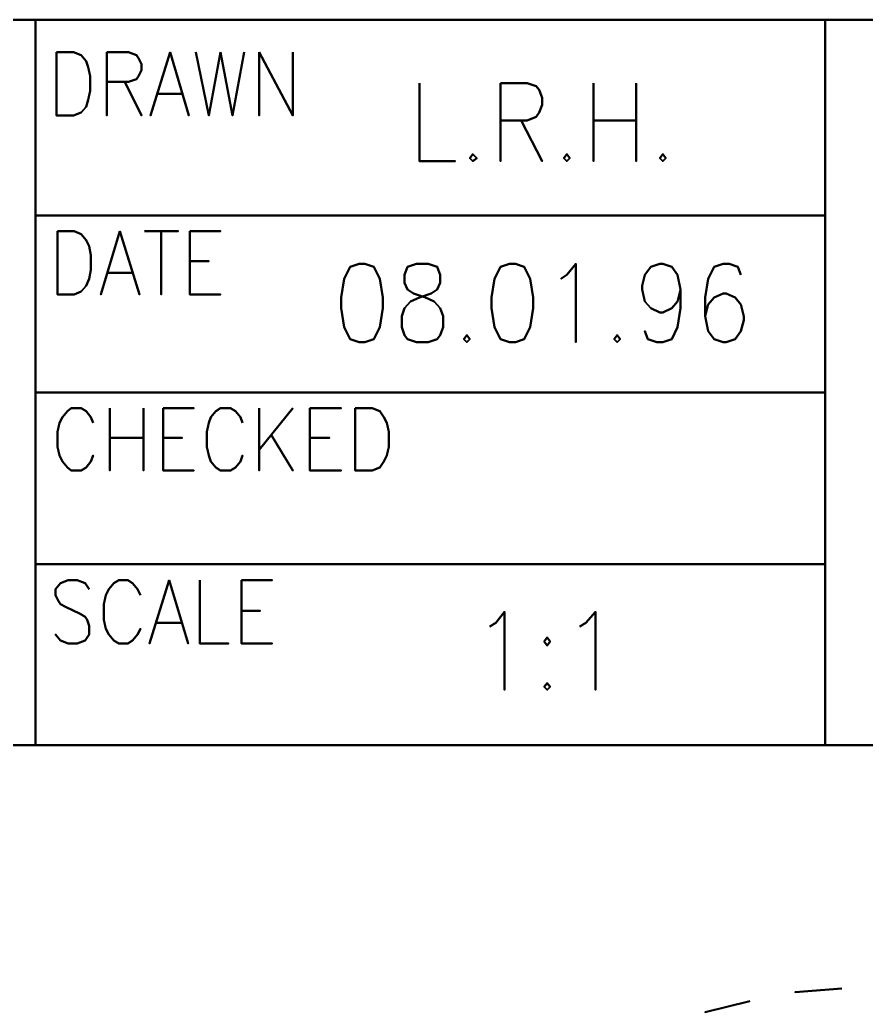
# Model space of a CAD drawing. Header units: millimetres. Extents: x 20 to 2064, y 18 to 2964.
# Drawn here: x 1263.5 to 1563.2, y 2612.1 to 2963.8 of the extents above; entities that cross this region are included whole.
import ezdxf

# ---------------------------------------------------------------- set-up
doc = ezdxf.new("R2010")
doc.units = ezdxf.units.MM
doc.header["$MEASUREMENT"] = 0
doc.layers.get('0').update_dxf_attribs({"linetype": 'CONTINUOUS'})

msp = doc.modelspace()

# ---------------------------------------------------------------- linework, layer by layer
at = {"color": 0, "linetype": 'Continuous', "lineweight": 40, "true_color": 0x000007}
for points in [[(66.47, 2963.75), (2017.37, 2963.75)], [(1269.08, 2963.75), (1269.08, 2894.39)], [(1548.64, 2706.68), (1548.64, 2963.75)], [(1548.64, 2963.75), (1548.64, 2963.75)], [(1276.45, 2952.25), (1276.45, 2929.83)], [(1276.45, 2952.25), (1282.43, 2952.25)], [(1282.43, 2952.25), (1282.43, 2952.25)], [(1282.43, 2952.25), (1285.19, 2951.2)], [(1285.19, 2951.2), (1285.19, 2951.2)], [(1285.19, 2951.2), (1286.96, 2949.09)], [(1294.33, 2952.25), (1294.33, 2929.83)], [(1294.33, 2952.25), (1302.02, 2952.25)], [(1302.02, 2952.25), (1302.02, 2952.25)], [(1302.02, 2952.25), (1304.85, 2951.2)], [(1304.85, 2951.2), (1304.85, 2951.2)], [(1304.85, 2951.2), (1305.51, 2950.14)], [(1316.75, 2952.25), (1309.71, 2929.83)], [(1316.75, 2952.25), (1323.39, 2929.83)], [(1325.82, 2952.25), (1330.42, 2929.83)], [(1334.57, 2952.25), (1330.42, 2929.83)], [(1334.57, 2952.25), (1338.77, 2929.83)], [(1342.98, 2952.25), (1338.77, 2929.83)], [(1348.24, 2952.25), (1348.24, 2929.83)], [(1348.24, 2952.25), (1360.14, 2929.83)], [(1360.14, 2952.25), (1360.14, 2929.83)], [(1286.96, 2949.09), (1286.96, 2949.09)], [(1286.96, 2949.09), (1287.69, 2946.99)], [(1305.51, 2950.14), (1305.51, 2950.14)], [(1305.51, 2950.14), (1306.56, 2948.04)], [(1306.56, 2948.04), (1306.56, 2948.04)], [(1306.56, 2948.04), (1306.56, 2945.94)], [(1287.69, 2946.99), (1287.69, 2946.99)], [(1287.69, 2946.99), (1288.35, 2943.83)], [(1288.35, 2943.83), (1288.35, 2943.83)], [(1288.35, 2943.83), (1288.35, 2938.57)], [(1305.51, 2943.83), (1304.85, 2942.78)], [(1306.56, 2945.94), (1305.51, 2943.83)], [(1305.51, 2943.83), (1305.51, 2943.83)], [(1306.56, 2945.94), (1306.56, 2945.94)], [(1302.02, 2941.73), (1294.33, 2941.73)], [(1294.33, 2941.73), (1294.33, 2941.73)], [(1300.64, 2941.73), (1306.56, 2929.83)], [(1304.85, 2942.78), (1302.02, 2941.73)], [(1302.02, 2941.73), (1302.02, 2941.73)], [(1304.85, 2942.78), (1304.85, 2942.78)], [(1404.98, 2941.33), (1404.98, 2913.65)], [(1433.72, 2941.33), (1433.72, 2913.65)], [(1433.72, 2941.33), (1443.18, 2941.33)], [(1443.18, 2941.33), (1443.18, 2941.33)], [(1443.18, 2941.33), (1446.34, 2940.28)], [(1446.34, 2940.28), (1446.34, 2940.28)], [(1446.34, 2940.28), (1447.39, 2938.9)], [(1466.66, 2941.33), (1466.66, 2913.65)], [(1481.71, 2941.33), (1481.71, 2913.65)], [(1288.35, 2938.57), (1287.69, 2935.42)], [(1288.35, 2938.57), (1288.35, 2938.57)], [(1312.54, 2937.52), (1320.96, 2937.52)], [(1320.96, 2937.52), (1320.96, 2937.52)], [(1447.39, 2938.9), (1447.39, 2938.9)], [(1447.39, 2938.9), (1448.44, 2936.07)], [(1287.69, 2935.42), (1286.96, 2932.98)], [(1287.69, 2935.42), (1287.69, 2935.42)], [(1448.44, 2933.64), (1447.39, 2930.88)], [(1448.44, 2936.07), (1448.44, 2936.07)], [(1448.44, 2936.07), (1448.44, 2933.64)], [(1448.44, 2933.64), (1448.44, 2933.64)], [(1276.45, 2929.83), (1276.45, 2929.83)], [(1282.43, 2929.83), (1276.45, 2929.83)], [(1276.45, 2929.83), (1276.45, 2929.83)], [(1285.19, 2930.88), (1282.43, 2929.83)], [(1282.43, 2929.83), (1282.43, 2929.83)], [(1286.96, 2932.98), (1285.19, 2930.88)], [(1285.19, 2930.88), (1285.19, 2930.88)], [(1286.96, 2932.98), (1286.96, 2932.98)], [(1294.33, 2929.83), (1294.33, 2929.83)], [(1306.56, 2929.83), (1306.56, 2929.83)], [(1309.71, 2929.83), (1309.71, 2929.83)], [(1323.39, 2929.83), (1323.39, 2929.83)], [(1330.42, 2929.83), (1330.42, 2929.83)], [(1330.42, 2929.83), (1330.42, 2929.83)], [(1338.77, 2929.83), (1338.77, 2929.83)], [(1338.77, 2929.83), (1338.77, 2929.83)], [(1348.24, 2929.83), (1348.24, 2929.83)], [(1360.14, 2929.83), (1360.14, 2929.83)], [(1360.14, 2929.83), (1360.14, 2929.83)], [(1447.39, 2930.88), (1446.34, 2929.43)], [(1447.39, 2930.88), (1447.39, 2930.88)], [(1443.18, 2928.05), (1433.72, 2928.05)], [(1433.72, 2928.05), (1433.72, 2928.05)], [(1441.08, 2928.05), (1448.44, 2913.65)], [(1446.34, 2929.43), (1443.18, 2928.05)], [(1443.18, 2928.05), (1443.18, 2928.05)], [(1446.34, 2929.43), (1446.34, 2929.43)], [(1466.66, 2928.05), (1481.71, 2928.05)], [(1481.71, 2928.05), (1481.71, 2928.05)], [(1423.92, 2916.15), (1422.87, 2914.71)], [(1425.3, 2914.71), (1423.92, 2916.15)], [(1423.92, 2916.15), (1423.92, 2916.15)], [(1457.19, 2916.15), (1456.14, 2914.71)], [(1458.24, 2914.71), (1457.19, 2916.15)], [(1457.19, 2916.15), (1457.19, 2916.15)], [(1491.18, 2916.15), (1490.13, 2914.71)], [(1492.23, 2914.71), (1491.18, 2916.15)], [(1491.18, 2916.15), (1491.18, 2916.15)], [(1404.98, 2913.65), (1404.98, 2913.65)], [(1404.98, 2913.65), (1417.61, 2913.65)], [(1417.61, 2913.65), (1417.61, 2913.65)], [(1422.87, 2914.71), (1422.87, 2914.71)], [(1422.87, 2914.71), (1423.92, 2913.65)], [(1423.92, 2913.65), (1425.3, 2914.71)], [(1423.92, 2913.65), (1423.92, 2913.65)], [(1425.3, 2914.71), (1425.3, 2914.71)], [(1433.72, 2913.65), (1433.72, 2913.65)], [(1448.44, 2913.65), (1448.44, 2913.65)], [(1456.14, 2914.71), (1456.14, 2914.71)], [(1456.14, 2914.71), (1457.19, 2913.65)], [(1457.19, 2913.65), (1458.24, 2914.71)], [(1457.19, 2913.65), (1457.19, 2913.65)], [(1458.24, 2914.71), (1458.24, 2914.71)], [(1466.66, 2913.65), (1466.66, 2913.65)], [(1481.71, 2913.65), (1481.71, 2913.65)], [(1490.13, 2914.71), (1490.13, 2914.71)], [(1490.13, 2914.71), (1491.18, 2913.65)], [(1491.18, 2913.65), (1492.23, 2914.71)], [(1491.18, 2913.65), (1491.18, 2913.65)], [(1492.23, 2914.71), (1492.23, 2914.71)], [(1269.08, 2894.39), (1548.64, 2894.39)], [(1269.08, 2894.39), (1269.08, 2831.73)], [(1269.08, 2894.39), (1269.08, 2894.39)], [(1548.64, 2894.39), (1548.64, 2894.39)], [(1276.77, 2888.8), (1276.77, 2866.38)], [(1276.77, 2888.8), (1282.76, 2888.8)], [(1282.76, 2888.8), (1282.76, 2888.8)], [(1282.76, 2888.8), (1285.19, 2887.75)], [(1285.19, 2887.75), (1285.19, 2887.75)], [(1285.19, 2887.75), (1286.96, 2885.64)], [(1298.87, 2888.8), (1292.22, 2866.38)], [(1298.87, 2888.8), (1305.9, 2866.38)], [(1307.61, 2888.8), (1319.51, 2888.8)], [(1313.59, 2888.8), (1313.59, 2866.38)], [(1319.51, 2888.8), (1319.51, 2888.8)], [(1323.72, 2888.8), (1323.72, 2866.38)], [(1323.72, 2888.8), (1334.57, 2888.8)], [(1334.57, 2888.8), (1334.57, 2888.8)], [(1286.96, 2885.64), (1286.96, 2885.64)], [(1286.96, 2885.64), (1288.02, 2883.54)], [(1288.02, 2883.54), (1288.02, 2883.54)], [(1288.02, 2883.54), (1288.67, 2880.38)], [(1288.67, 2880.38), (1288.67, 2880.38)], [(1288.67, 2880.38), (1288.67, 2875.12)], [(1323.72, 2878.28), (1330.42, 2878.28)], [(1330.42, 2878.28), (1330.42, 2878.28)], [(1383.62, 2877.23), (1380.46, 2876.18)], [(1385.72, 2877.23), (1383.62, 2877.23)], [(1383.62, 2877.23), (1383.62, 2877.23)], [(1388.88, 2876.18), (1385.72, 2877.23)], [(1385.72, 2877.23), (1385.72, 2877.23)], [(1403.93, 2877.23), (1400.78, 2876.18)], [(1408.14, 2877.23), (1403.93, 2877.23)], [(1403.93, 2877.23), (1403.93, 2877.23)], [(1411.3, 2876.18), (1408.14, 2877.23)], [(1408.14, 2877.23), (1408.14, 2877.23)], [(1436.87, 2877.23), (1433.72, 2876.18)], [(1438.98, 2877.23), (1436.87, 2877.23)], [(1436.87, 2877.23), (1436.87, 2877.23)], [(1442.13, 2876.18), (1438.98, 2877.23)], [(1438.98, 2877.23), (1438.98, 2877.23)], [(1457.19, 2873.42), (1460.34, 2877.23)], [(1460.34, 2877.23), (1460.34, 2877.23)], [(1460.34, 2877.23), (1460.34, 2849.55)], [(1486.97, 2876.18), (1490.13, 2877.23)], [(1490.13, 2877.23), (1490.13, 2877.23)], [(1490.13, 2877.23), (1491.18, 2877.23)], [(1491.18, 2877.23), (1491.18, 2877.23)], [(1491.18, 2877.23), (1494.34, 2876.18)], [(1512.55, 2877.23), (1509.39, 2876.18)], [(1514.65, 2877.23), (1512.55, 2877.23)], [(1512.55, 2877.23), (1512.55, 2877.23)], [(1517.81, 2876.18), (1514.65, 2877.23)], [(1514.65, 2877.23), (1514.65, 2877.23)], [(1288.67, 2875.12), (1288.02, 2871.97)], [(1288.67, 2875.12), (1288.67, 2875.12)], [(1294.66, 2874.07), (1303.07, 2874.07)], [(1303.07, 2874.07), (1303.07, 2874.07)], [(1380.46, 2876.18), (1378.36, 2871.97)], [(1380.46, 2876.18), (1380.46, 2876.18)], [(1390.98, 2871.97), (1388.88, 2876.18)], [(1388.88, 2876.18), (1388.88, 2876.18)], [(1400.78, 2876.18), (1399.72, 2873.42)], [(1399.72, 2873.42), (1399.72, 2873.42)], [(1399.72, 2873.42), (1399.72, 2870.59)], [(1400.78, 2876.18), (1400.78, 2876.18)], [(1412.35, 2873.42), (1411.3, 2876.18)], [(1411.3, 2876.18), (1411.3, 2876.18)], [(1412.35, 2870.59), (1412.35, 2873.42)], [(1412.35, 2873.42), (1412.35, 2873.42)], [(1433.72, 2876.18), (1431.61, 2871.97)], [(1433.72, 2876.18), (1433.72, 2876.18)], [(1444.24, 2871.97), (1442.13, 2876.18)], [(1442.13, 2876.18), (1442.13, 2876.18)], [(1455.08, 2871.97), (1457.19, 2873.42)], [(1457.19, 2873.42), (1457.19, 2873.42)], [(1483.82, 2869.54), (1484.87, 2873.42)], [(1484.87, 2873.42), (1486.97, 2876.18)], [(1484.87, 2873.42), (1484.87, 2873.42)], [(1486.97, 2876.18), (1486.97, 2876.18)], [(1494.34, 2876.18), (1494.34, 2876.18)], [(1494.34, 2876.18), (1496.44, 2873.42)], [(1496.44, 2873.42), (1496.44, 2873.42)], [(1496.44, 2873.42), (1497.49, 2868.16)], [(1509.39, 2876.18), (1507.29, 2871.97)], [(1509.39, 2876.18), (1509.39, 2876.18)], [(1518.86, 2873.42), (1517.81, 2876.18)], [(1517.81, 2876.18), (1517.81, 2876.18)], [(1288.02, 2871.97), (1286.96, 2869.54)], [(1288.02, 2871.97), (1288.02, 2871.97)], [(1378.36, 2871.97), (1377.3, 2865.33)], [(1378.36, 2871.97), (1378.36, 2871.97)], [(1392.03, 2865.33), (1390.98, 2871.97)], [(1390.98, 2871.97), (1390.98, 2871.97)], [(1399.72, 2870.59), (1399.72, 2870.59)], [(1399.72, 2870.59), (1400.78, 2868.16)], [(1411.3, 2868.16), (1412.35, 2870.59)], [(1412.35, 2870.59), (1412.35, 2870.59)], [(1431.61, 2871.97), (1430.56, 2865.33)], [(1431.61, 2871.97), (1431.61, 2871.97)], [(1445.29, 2865.33), (1444.24, 2871.97)], [(1444.24, 2871.97), (1444.24, 2871.97)], [(1507.29, 2871.97), (1506.24, 2865.33)], [(1507.29, 2871.97), (1507.29, 2871.97)], [(1276.77, 2866.38), (1276.77, 2866.38)], [(1282.76, 2866.38), (1276.77, 2866.38)], [(1276.77, 2866.38), (1276.77, 2866.38)], [(1285.19, 2867.43), (1282.76, 2866.38)], [(1282.76, 2866.38), (1282.76, 2866.38)], [(1286.96, 2869.54), (1285.19, 2867.43)], [(1285.19, 2867.43), (1285.19, 2867.43)], [(1286.96, 2869.54), (1286.96, 2869.54)], [(1292.22, 2866.38), (1292.22, 2866.38)], [(1305.9, 2866.38), (1305.9, 2866.38)], [(1313.59, 2866.38), (1313.59, 2866.38)], [(1323.72, 2866.38), (1323.72, 2866.38)], [(1323.72, 2866.38), (1334.57, 2866.38)], [(1334.57, 2866.38), (1334.57, 2866.38)], [(1400.78, 2868.16), (1400.78, 2868.16)], [(1400.78, 2868.16), (1402.88, 2866.77)], [(1402.88, 2866.77), (1402.88, 2866.77)], [(1402.88, 2866.77), (1407.09, 2865.33)], [(1404.98, 2865.33), (1409.19, 2866.77)], [(1409.19, 2866.77), (1411.3, 2868.16)], [(1409.19, 2866.77), (1409.19, 2866.77)], [(1411.3, 2868.16), (1411.3, 2868.16)], [(1483.82, 2868.16), (1483.82, 2869.54)], [(1483.82, 2869.54), (1483.82, 2869.54)], [(1484.87, 2863.95), (1483.82, 2868.16)], [(1483.82, 2868.16), (1483.82, 2868.16)], [(1497.49, 2868.16), (1496.44, 2863.95)], [(1497.49, 2868.16), (1497.49, 2868.16)], [(1497.49, 2868.16), (1497.49, 2861.51)], [(1512.55, 2866.77), (1509.39, 2865.33)], [(1513.6, 2866.77), (1512.55, 2866.77)], [(1512.55, 2866.77), (1512.55, 2866.77)], [(1516.76, 2865.33), (1513.6, 2866.77)], [(1513.6, 2866.77), (1513.6, 2866.77)], [(1377.3, 2865.33), (1377.3, 2865.33)], [(1377.3, 2865.33), (1377.3, 2861.51)], [(1392.03, 2861.51), (1392.03, 2865.33)], [(1392.03, 2865.33), (1392.03, 2865.33)], [(1399.72, 2861.51), (1401.83, 2863.95)], [(1401.83, 2863.95), (1404.98, 2865.33)], [(1401.83, 2863.95), (1401.83, 2863.95)], [(1404.98, 2865.33), (1404.98, 2865.33)], [(1407.09, 2865.33), (1407.09, 2865.33)], [(1407.09, 2865.33), (1410.24, 2863.95)], [(1410.24, 2863.95), (1410.24, 2863.95)], [(1410.24, 2863.95), (1412.35, 2861.51)], [(1430.56, 2865.33), (1430.56, 2865.33)], [(1430.56, 2865.33), (1430.56, 2861.51)], [(1445.29, 2861.51), (1445.29, 2865.33)], [(1445.29, 2865.33), (1445.29, 2865.33)], [(1486.97, 2861.51), (1484.87, 2863.95)], [(1484.87, 2863.95), (1484.87, 2863.95)], [(1496.44, 2863.95), (1494.34, 2861.51)], [(1496.44, 2863.95), (1496.44, 2863.95)], [(1506.24, 2865.33), (1506.24, 2865.33)], [(1506.24, 2865.33), (1506.24, 2858.69)], [(1507.29, 2862.9), (1506.24, 2858.69)], [(1509.39, 2865.33), (1507.29, 2862.9)], [(1507.29, 2862.9), (1507.29, 2862.9)], [(1509.39, 2865.33), (1509.39, 2865.33)], [(1518.86, 2862.9), (1516.76, 2865.33)], [(1516.76, 2865.33), (1516.76, 2865.33)], [(1519.91, 2858.69), (1518.86, 2862.9)], [(1518.86, 2862.9), (1518.86, 2862.9)], [(1377.3, 2861.51), (1377.3, 2861.51)], [(1377.3, 2861.51), (1378.36, 2854.81)], [(1390.98, 2854.81), (1392.03, 2861.51)], [(1392.03, 2861.51), (1392.03, 2861.51)], [(1398.74, 2858.69), (1399.72, 2861.51)], [(1399.72, 2861.51), (1399.72, 2861.51)], [(1412.35, 2861.51), (1412.35, 2861.51)], [(1412.35, 2861.51), (1413.4, 2858.69)], [(1430.56, 2861.51), (1430.56, 2861.51)], [(1430.56, 2861.51), (1431.61, 2854.81)], [(1444.24, 2854.81), (1445.29, 2861.51)], [(1445.29, 2861.51), (1445.29, 2861.51)], [(1490.13, 2860.07), (1486.97, 2861.51)], [(1486.97, 2861.51), (1486.97, 2861.51)], [(1491.18, 2860.07), (1490.13, 2860.07)], [(1490.13, 2860.07), (1490.13, 2860.07)], [(1494.34, 2861.51), (1491.18, 2860.07)], [(1491.18, 2860.07), (1491.18, 2860.07)], [(1494.34, 2861.51), (1494.34, 2861.51)], [(1497.49, 2861.51), (1496.44, 2854.81)], [(1497.49, 2861.51), (1497.49, 2861.51)], [(1398.74, 2854.81), (1398.74, 2858.69)], [(1398.74, 2858.69), (1398.74, 2858.69)], [(1413.4, 2858.69), (1413.4, 2858.69)], [(1413.4, 2858.69), (1413.4, 2854.81)], [(1506.24, 2858.69), (1506.24, 2858.69)], [(1506.24, 2858.69), (1507.29, 2853.43)], [(1506.24, 2858.69), (1506.24, 2858.69)], [(1518.86, 2853.43), (1519.91, 2857.31)], [(1519.91, 2857.31), (1519.91, 2858.69)], [(1519.91, 2858.69), (1519.91, 2858.69)], [(1519.91, 2857.31), (1519.91, 2857.31)], [(1378.36, 2854.81), (1378.36, 2854.81)], [(1378.36, 2854.81), (1380.46, 2850.6)], [(1388.88, 2850.6), (1390.98, 2854.81)], [(1390.98, 2854.81), (1390.98, 2854.81)], [(1399.72, 2852.05), (1398.74, 2854.81)], [(1398.74, 2854.81), (1398.74, 2854.81)], [(1413.4, 2854.81), (1412.35, 2852.05)], [(1413.4, 2854.81), (1413.4, 2854.81)], [(1431.61, 2854.81), (1431.61, 2854.81)], [(1431.61, 2854.81), (1433.72, 2850.6)], [(1442.13, 2850.6), (1444.24, 2854.81)], [(1444.24, 2854.81), (1444.24, 2854.81)], [(1485.92, 2850.6), (1484.87, 2853.43)], [(1484.87, 2853.43), (1484.87, 2853.43)], [(1496.44, 2854.81), (1494.34, 2850.6)], [(1496.44, 2854.81), (1496.44, 2854.81)], [(1507.29, 2853.43), (1507.29, 2853.43)], [(1507.29, 2853.43), (1509.39, 2850.6)], [(1516.76, 2850.6), (1518.86, 2853.43)], [(1518.86, 2853.43), (1518.86, 2853.43)], [(1380.46, 2850.6), (1380.46, 2850.6)], [(1380.46, 2850.6), (1383.62, 2849.55)], [(1383.62, 2849.55), (1383.62, 2849.55)], [(1383.62, 2849.55), (1385.72, 2849.55)], [(1385.72, 2849.55), (1388.88, 2850.6)], [(1385.72, 2849.55), (1385.72, 2849.55)], [(1388.88, 2850.6), (1388.88, 2850.6)], [(1400.78, 2850.6), (1399.72, 2852.05)], [(1399.72, 2852.05), (1399.72, 2852.05)], [(1403.93, 2849.55), (1400.78, 2850.6)], [(1400.78, 2850.6), (1400.78, 2850.6)], [(1408.14, 2849.55), (1403.93, 2849.55)], [(1403.93, 2849.55), (1403.93, 2849.55)], [(1411.3, 2850.6), (1408.14, 2849.55)], [(1408.14, 2849.55), (1408.14, 2849.55)], [(1412.35, 2852.05), (1411.3, 2850.6)], [(1411.3, 2850.6), (1411.3, 2850.6)], [(1412.35, 2852.05), (1412.35, 2852.05)], [(1421.82, 2852.05), (1420.76, 2850.6)], [(1420.76, 2850.6), (1420.76, 2850.6)], [(1420.76, 2850.6), (1421.82, 2849.55)], [(1422.87, 2850.6), (1421.82, 2852.05)], [(1421.82, 2852.05), (1421.82, 2852.05)], [(1421.82, 2849.55), (1422.87, 2850.6)], [(1421.82, 2849.55), (1421.82, 2849.55)], [(1422.87, 2850.6), (1422.87, 2850.6)], [(1433.72, 2850.6), (1433.72, 2850.6)], [(1433.72, 2850.6), (1436.87, 2849.55)], [(1436.87, 2849.55), (1436.87, 2849.55)], [(1436.87, 2849.55), (1438.98, 2849.55)], [(1438.98, 2849.55), (1442.13, 2850.6)], [(1438.98, 2849.55), (1438.98, 2849.55)], [(1442.13, 2850.6), (1442.13, 2850.6)], [(1460.34, 2849.55), (1460.34, 2849.55)], [(1475.07, 2852.05), (1474.02, 2850.6)], [(1474.02, 2850.6), (1474.02, 2850.6)], [(1474.02, 2850.6), (1475.07, 2849.55)], [(1476.12, 2850.6), (1475.07, 2852.05)], [(1475.07, 2852.05), (1475.07, 2852.05)], [(1475.07, 2849.55), (1476.12, 2850.6)], [(1475.07, 2849.55), (1475.07, 2849.55)], [(1476.12, 2850.6), (1476.12, 2850.6)], [(1489.08, 2849.55), (1485.92, 2850.6)], [(1485.92, 2850.6), (1485.92, 2850.6)], [(1491.18, 2849.55), (1489.08, 2849.55)], [(1489.08, 2849.55), (1489.08, 2849.55)], [(1494.34, 2850.6), (1491.18, 2849.55)], [(1491.18, 2849.55), (1491.18, 2849.55)], [(1494.34, 2850.6), (1494.34, 2850.6)], [(1509.39, 2850.6), (1509.39, 2850.6)], [(1509.39, 2850.6), (1512.55, 2849.55)], [(1512.55, 2849.55), (1512.55, 2849.55)], [(1512.55, 2849.55), (1513.6, 2849.55)], [(1513.6, 2849.55), (1516.76, 2850.6)], [(1513.6, 2849.55), (1513.6, 2849.55)], [(1516.76, 2850.6), (1516.76, 2850.6)], [(1269.08, 2831.73), (1548.64, 2831.73)], [(1269.08, 2831.73), (1269.08, 2831.73)], [(1269.08, 2831.73), (1269.08, 2770.78)], [(1548.64, 2831.73), (1548.64, 2831.73)], [(1280.32, 2825.02), (1278.55, 2822.99)], [(1281.71, 2826.08), (1280.32, 2825.02)], [(1280.32, 2825.02), (1280.32, 2825.02)], [(1285.19, 2826.08), (1281.71, 2826.08)], [(1281.71, 2826.08), (1281.71, 2826.08)], [(1286.96, 2825.02), (1285.19, 2826.08)], [(1285.19, 2826.08), (1285.19, 2826.08)], [(1288.67, 2822.99), (1286.96, 2825.02)], [(1286.96, 2825.02), (1286.96, 2825.02)], [(1295.38, 2826.08), (1295.38, 2804.05)], [(1307.28, 2826.08), (1307.28, 2804.05)], [(1314.25, 2826.08), (1314.25, 2804.05)], [(1314.25, 2826.08), (1325.16, 2826.08)], [(1325.16, 2826.08), (1325.16, 2826.08)], [(1332.86, 2825.02), (1331.08, 2822.99)], [(1334.57, 2826.08), (1332.86, 2825.02)], [(1332.86, 2825.02), (1332.86, 2825.02)], [(1338.12, 2826.08), (1334.57, 2826.08)], [(1334.57, 2826.08), (1334.57, 2826.08)], [(1339.83, 2825.02), (1338.12, 2826.08)], [(1338.12, 2826.08), (1338.12, 2826.08)], [(1341.6, 2822.99), (1339.83, 2825.02)], [(1339.83, 2825.02), (1339.83, 2825.02)], [(1348.24, 2826.08), (1348.24, 2804.05)], [(1360.14, 2826.08), (1348.24, 2811.41)], [(1366.13, 2826.08), (1366.13, 2804.05)], [(1366.13, 2826.08), (1377.3, 2826.08)], [(1377.3, 2826.08), (1377.3, 2826.08)], [(1382.23, 2826.08), (1382.23, 2804.05)], [(1382.23, 2826.08), (1388.22, 2826.08)], [(1388.22, 2826.08), (1388.22, 2826.08)], [(1388.22, 2826.08), (1390.98, 2825.02)], [(1390.98, 2825.02), (1390.98, 2825.02)], [(1390.98, 2825.02), (1392.43, 2822.99)], [(1277.5, 2820.88), (1276.77, 2817.73)], [(1278.55, 2822.99), (1277.5, 2820.88)], [(1277.5, 2820.88), (1277.5, 2820.88)], [(1278.55, 2822.99), (1278.55, 2822.99)], [(1289.4, 2820.88), (1288.67, 2822.99)], [(1288.67, 2822.99), (1288.67, 2822.99)], [(1330.42, 2820.88), (1329.7, 2817.73)], [(1331.08, 2822.99), (1330.42, 2820.88)], [(1330.42, 2820.88), (1330.42, 2820.88)], [(1331.08, 2822.99), (1331.08, 2822.99)], [(1342.33, 2820.88), (1341.6, 2822.99)], [(1341.6, 2822.99), (1341.6, 2822.99)], [(1392.43, 2822.99), (1392.43, 2822.99)], [(1392.43, 2822.99), (1393.48, 2820.88)], [(1393.48, 2820.88), (1393.48, 2820.88)], [(1393.48, 2820.88), (1394.14, 2817.73)], [(1276.77, 2817.73), (1276.77, 2817.73)], [(1276.77, 2817.73), (1276.77, 2812.47)], [(1329.7, 2817.73), (1329.7, 2817.73)], [(1329.7, 2817.73), (1329.7, 2812.47)], [(1394.14, 2817.73), (1394.14, 2817.73)], [(1394.14, 2817.73), (1394.14, 2812.47)], [(1295.38, 2815.62), (1307.28, 2815.62)], [(1307.28, 2815.62), (1307.28, 2815.62)], [(1314.25, 2815.62), (1320.96, 2815.62)], [(1320.96, 2815.62), (1320.96, 2815.62)], [(1352.45, 2816.67), (1360.14, 2804.05)], [(1366.13, 2815.62), (1373.16, 2815.62)], [(1373.16, 2815.62), (1373.16, 2815.62)], [(1276.77, 2812.47), (1276.77, 2812.47)], [(1276.77, 2812.47), (1277.5, 2809.31)], [(1329.7, 2812.47), (1329.7, 2812.47)], [(1329.7, 2812.47), (1330.42, 2809.31)], [(1348.24, 2811.41), (1348.24, 2811.41)], [(1394.14, 2812.47), (1393.48, 2809.31)], [(1394.14, 2812.47), (1394.14, 2812.47)], [(1277.5, 2809.31), (1277.5, 2809.31)], [(1277.5, 2809.31), (1278.55, 2807.21)], [(1278.55, 2807.21), (1278.55, 2807.21)], [(1278.55, 2807.21), (1280.32, 2805.1)], [(1286.96, 2805.1), (1288.67, 2807.21)], [(1288.67, 2807.21), (1289.4, 2809.31)], [(1288.67, 2807.21), (1288.67, 2807.21)], [(1289.4, 2809.31), (1289.4, 2809.31)], [(1330.42, 2809.31), (1330.42, 2809.31)], [(1330.42, 2809.31), (1331.08, 2807.21)], [(1331.08, 2807.21), (1331.08, 2807.21)], [(1331.08, 2807.21), (1332.86, 2805.1)], [(1339.83, 2805.1), (1341.6, 2807.21)], [(1341.6, 2807.21), (1342.33, 2809.31)], [(1341.6, 2807.21), (1341.6, 2807.21)], [(1342.33, 2809.31), (1342.33, 2809.31)], [(1392.43, 2807.21), (1390.98, 2805.1)], [(1393.48, 2809.31), (1392.43, 2807.21)], [(1392.43, 2807.21), (1392.43, 2807.21)], [(1393.48, 2809.31), (1393.48, 2809.31)], [(1280.32, 2805.1), (1280.32, 2805.1)], [(1280.32, 2805.1), (1281.71, 2804.05)], [(1281.71, 2804.05), (1281.71, 2804.05)], [(1281.71, 2804.05), (1285.19, 2804.05)], [(1285.19, 2804.05), (1286.96, 2805.1)], [(1285.19, 2804.05), (1285.19, 2804.05)], [(1286.96, 2805.1), (1286.96, 2805.1)], [(1295.38, 2804.05), (1295.38, 2804.05)], [(1307.28, 2804.05), (1307.28, 2804.05)], [(1314.25, 2804.05), (1314.25, 2804.05)], [(1314.25, 2804.05), (1325.16, 2804.05)], [(1325.16, 2804.05), (1325.16, 2804.05)], [(1332.86, 2805.1), (1332.86, 2805.1)], [(1332.86, 2805.1), (1334.57, 2804.05)], [(1334.57, 2804.05), (1334.57, 2804.05)], [(1334.57, 2804.05), (1338.12, 2804.05)], [(1338.12, 2804.05), (1339.83, 2805.1)], [(1338.12, 2804.05), (1338.12, 2804.05)], [(1339.83, 2805.1), (1339.83, 2805.1)], [(1348.24, 2804.05), (1348.24, 2804.05)], [(1360.14, 2804.05), (1360.14, 2804.05)], [(1366.13, 2804.05), (1366.13, 2804.05)], [(1366.13, 2804.05), (1377.3, 2804.05)], [(1377.3, 2804.05), (1377.3, 2804.05)], [(1382.23, 2804.05), (1382.23, 2804.05)], [(1388.22, 2804.05), (1382.23, 2804.05)], [(1382.23, 2804.05), (1382.23, 2804.05)], [(1390.98, 2805.1), (1388.22, 2804.05)], [(1388.22, 2804.05), (1388.22, 2804.05)], [(1390.98, 2805.1), (1390.98, 2805.1)], [(1269.08, 2770.78), (1269.08, 2706.68)], [(1269.08, 2770.78), (1548.64, 2770.78)], [(1269.08, 2770.78), (1269.08, 2770.78)], [(1548.64, 2770.78), (1548.64, 2770.78)], [(1280.65, 2765.13), (1277.83, 2764.08)], [(1283.81, 2765.13), (1280.65, 2765.13)], [(1280.65, 2765.13), (1280.65, 2765.13)], [(1286.64, 2764.08), (1283.81, 2765.13)], [(1283.81, 2765.13), (1283.81, 2765.13)], [(1298.54, 2765.13), (1296.76, 2764.08)], [(1301.69, 2765.13), (1298.54, 2765.13)], [(1298.54, 2765.13), (1298.54, 2765.13)], [(1303.4, 2764.08), (1301.69, 2765.13)], [(1301.69, 2765.13), (1301.69, 2765.13)], [(1316.35, 2765.13), (1309.39, 2742.71)], [(1316.35, 2765.13), (1323.06, 2742.71)], [(1327.27, 2765.13), (1327.27, 2742.71)], [(1341.93, 2765.13), (1341.93, 2742.71)], [(1341.93, 2765.13), (1352.85, 2765.13)], [(1352.85, 2765.13), (1352.85, 2765.13)], [(1277.83, 2764.08), (1276.12, 2761.97)], [(1276.12, 2761.97), (1276.12, 2761.97)], [(1276.12, 2761.97), (1276.12, 2759.87)], [(1277.83, 2764.08), (1277.83, 2764.08)], [(1288.02, 2761.97), (1286.64, 2764.08)], [(1286.64, 2764.08), (1286.64, 2764.08)], [(1294.99, 2761.97), (1293.93, 2759.87)], [(1296.76, 2764.08), (1294.99, 2761.97)], [(1294.99, 2761.97), (1294.99, 2761.97)], [(1296.76, 2764.08), (1296.76, 2764.08)], [(1305.18, 2761.97), (1303.4, 2764.08)], [(1303.4, 2764.08), (1303.4, 2764.08)], [(1306.23, 2759.87), (1305.18, 2761.97)], [(1305.18, 2761.97), (1305.18, 2761.97)], [(1276.12, 2759.87), (1276.12, 2759.87)], [(1276.12, 2759.87), (1277.17, 2757.76)], [(1277.17, 2757.76), (1277.17, 2757.76)], [(1277.17, 2757.76), (1277.83, 2756.71)], [(1293.93, 2759.87), (1293.28, 2756.71)], [(1293.93, 2759.87), (1293.93, 2759.87)], [(1277.83, 2756.71), (1277.83, 2756.71)], [(1277.83, 2756.71), (1279.6, 2755.73)], [(1279.6, 2755.73), (1279.6, 2755.73)], [(1279.6, 2755.73), (1284.86, 2753.23)], [(1293.28, 2756.71), (1293.28, 2756.71)], [(1293.28, 2756.71), (1293.28, 2751.12)], [(1341.93, 2754.28), (1348.64, 2754.28)], [(1348.64, 2754.28), (1348.64, 2754.28)], [(1432.01, 2750.07), (1435.16, 2753.95)], [(1435.16, 2753.95), (1435.16, 2753.95)], [(1435.16, 2753.95), (1435.16, 2726.27)], [(1463.89, 2750.07), (1467.38, 2753.95)], [(1467.38, 2753.95), (1467.38, 2753.95)], [(1467.38, 2753.95), (1467.38, 2726.27)], [(1284.86, 2753.23), (1284.86, 2753.23)], [(1284.86, 2753.23), (1286.64, 2752.17)], [(1286.64, 2752.17), (1286.64, 2752.17)], [(1286.64, 2752.17), (1287.29, 2751.12)], [(1287.29, 2751.12), (1287.29, 2751.12)], [(1287.29, 2751.12), (1288.02, 2749.02)], [(1293.28, 2751.12), (1293.28, 2751.12)], [(1293.28, 2751.12), (1293.93, 2747.97)], [(1288.02, 2749.02), (1288.02, 2749.02)], [(1288.02, 2749.02), (1288.02, 2745.86)], [(1293.93, 2747.97), (1293.93, 2747.97)], [(1293.93, 2747.97), (1294.99, 2745.86)], [(1305.18, 2745.86), (1306.23, 2747.97)], [(1306.23, 2747.97), (1306.23, 2747.97)], [(1312.15, 2750.07), (1320.56, 2750.07)], [(1320.56, 2750.07), (1320.56, 2750.07)], [(1429.9, 2748.69), (1432.01, 2750.07)], [(1432.01, 2750.07), (1432.01, 2750.07)], [(1461.79, 2748.69), (1463.89, 2750.07)], [(1463.89, 2750.07), (1463.89, 2750.07)], [(1277.83, 2743.76), (1276.12, 2745.86)], [(1276.12, 2745.86), (1276.12, 2745.86)], [(1280.65, 2742.71), (1277.83, 2743.76)], [(1277.83, 2743.76), (1277.83, 2743.76)], [(1286.64, 2743.76), (1283.81, 2742.71)], [(1288.02, 2745.86), (1286.64, 2743.76)], [(1286.64, 2743.76), (1286.64, 2743.76)], [(1288.02, 2745.86), (1288.02, 2745.86)], [(1294.99, 2745.86), (1294.99, 2745.86)], [(1294.99, 2745.86), (1296.76, 2743.76)], [(1296.76, 2743.76), (1296.76, 2743.76)], [(1296.76, 2743.76), (1298.54, 2742.71)], [(1301.69, 2742.71), (1303.4, 2743.76)], [(1303.4, 2743.76), (1305.18, 2745.86)], [(1303.4, 2743.76), (1303.4, 2743.76)], [(1305.18, 2745.86), (1305.18, 2745.86)], [(1450.22, 2744.81), (1449.17, 2743.43)], [(1449.17, 2743.43), (1449.17, 2743.43)], [(1449.17, 2743.43), (1450.22, 2742.05)], [(1451.27, 2743.43), (1450.22, 2744.81)], [(1450.22, 2744.81), (1450.22, 2744.81)], [(1450.22, 2742.05), (1451.27, 2743.43)], [(1451.27, 2743.43), (1451.27, 2743.43)], [(1283.81, 2742.71), (1280.65, 2742.71)], [(1280.65, 2742.71), (1280.65, 2742.71)], [(1283.81, 2742.71), (1283.81, 2742.71)], [(1298.54, 2742.71), (1298.54, 2742.71)], [(1298.54, 2742.71), (1301.69, 2742.71)], [(1301.69, 2742.71), (1301.69, 2742.71)], [(1309.39, 2742.71), (1309.39, 2742.71)], [(1323.06, 2742.71), (1323.06, 2742.71)], [(1327.27, 2742.71), (1327.27, 2742.71)], [(1327.27, 2742.71), (1337.39, 2742.71)], [(1337.39, 2742.71), (1337.39, 2742.71)], [(1341.93, 2742.71), (1341.93, 2742.71)], [(1341.93, 2742.71), (1352.85, 2742.71)], [(1352.85, 2742.71), (1352.85, 2742.71)], [(1450.22, 2742.05), (1450.22, 2742.05)], [(1435.16, 2726.27), (1435.16, 2726.27)], [(1450.22, 2728.7), (1449.17, 2727.32)], [(1449.17, 2727.32), (1449.17, 2727.32)], [(1449.17, 2727.32), (1450.22, 2726.27)], [(1451.27, 2727.32), (1450.22, 2728.7)], [(1450.22, 2728.7), (1450.22, 2728.7)], [(1450.22, 2726.27), (1451.27, 2727.32)], [(1450.22, 2726.27), (1450.22, 2726.27)], [(1451.27, 2727.32), (1451.27, 2727.32)], [(1467.38, 2726.27), (1467.38, 2726.27)], [(66.47, 2706.68), (2017.37, 2706.68)], [(1269.08, 2706.68), (1269.08, 2706.68)], [(1554.63, 2620.48), (1538.12, 2619.1)], [(1538.12, 2619.1), (1538.12, 2619.1)], [(1522.02, 2615.94), (1506.24, 2612.06)], [(1506.24, 2612.06), (1506.24, 2612.06)]]:
    msp.add_lwpolyline(points, close=True, dxfattribs=at)

doc.saveas('drawing.dxf')
